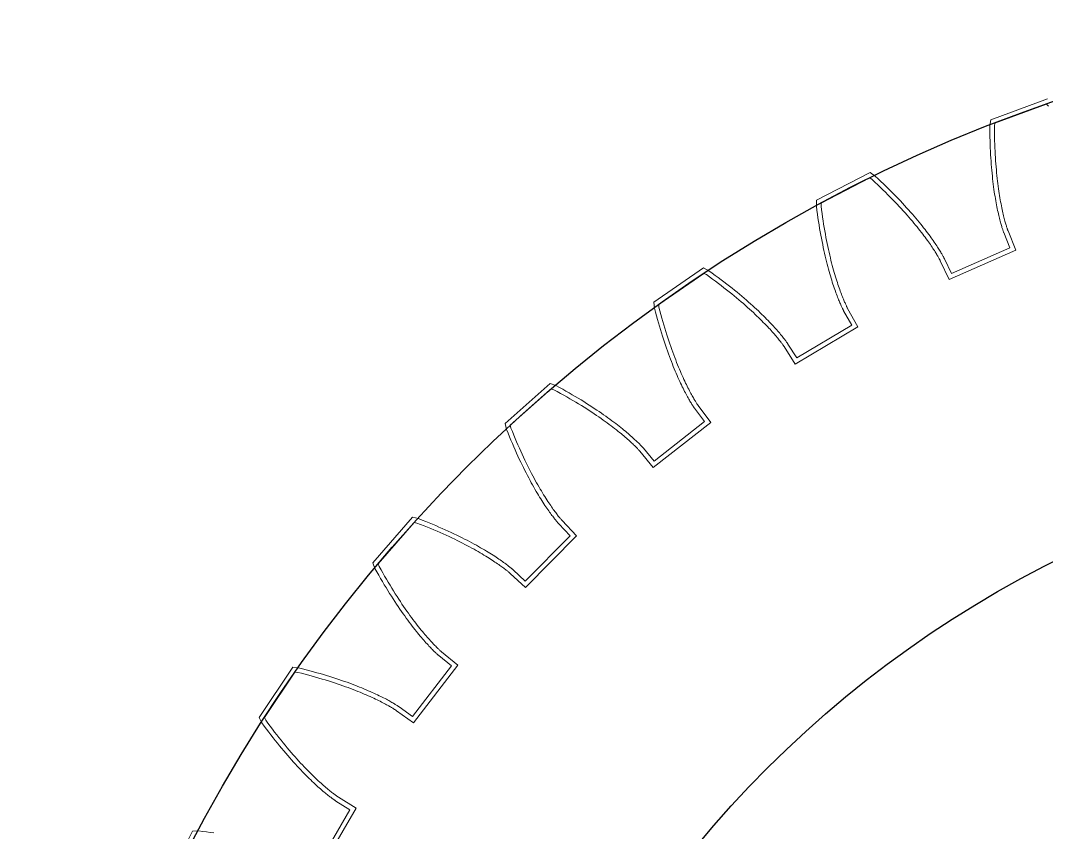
# Model space of a CAD drawing. Header units: inches. Extents: x -44 to 82, y -33 to 33.
# Drawn here: x -33.02 to -10.79, y 15.43 to 33.02 of the extents above; entities that cross this region are included whole.
import ezdxf

# ---------------------------------------------------------------- set-up
doc = ezdxf.new("R2010")
doc.units = ezdxf.units.IN
doc.header["$MEASUREMENT"] = 0
for name, color, linetype in [('gearMount', 6, 'Continuous'), ('gearsBot_kerf', 133, 'Continuous'), ('gearsTop', 5, 'Continuous'), ('gearsTop_kerf', 163, 'Continuous')]:
    doc.layers.add(name, color=color, linetype=linetype)

msp = doc.modelspace()

# ---------------------------------------------------------------- linework, layer by layer
at = {"layer": 'gearMount'}
msp.add_circle((0.001, -0.004), 33.02, dxfattribs=at)
at = {"layer": 'gearsBot_kerf', "lineweight": 18}
for points in [[(-10.767, 31.318), (-11.995, 30.868), (-12.014, 30.74), (-12.013, 30.65), (-12.012, 30.568), (-12.011, 30.488), (-12.009, 30.409), (-12.007, 30.332), (-12.004, 30.257), (-12, 30.183), (-11.996, 30.11), (-11.992, 30.039), (-11.988, 29.97), (-11.983, 29.902), (-11.977, 29.835), (-11.972, 29.771), (-11.966, 29.707), (-11.959, 29.645), (-11.953, 29.585), (-11.946, 29.526), (-11.939, 29.469), (-11.932, 29.414), (-11.924, 29.359), (-11.917, 29.307), (-11.909, 29.256), (-11.901, 29.206), (-11.893, 29.158), (-11.885, 29.112), (-11.877, 29.067), (-11.869, 29.024), (-11.861, 28.982), (-11.853, 28.941), (-11.844, 28.903), (-11.836, 28.865), (-11.828, 28.83), (-11.82, 28.795), (-11.813, 28.763), (-11.805, 28.731), (-11.797, 28.702), (-11.79, 28.673), (-11.783, 28.647), (-11.776, 28.621), (-11.769, 28.598), (-11.763, 28.575), (-11.757, 28.555), (-11.751, 28.535), (-11.745, 28.518), (-11.74, 28.501), (-11.735, 28.486), (-11.73, 28.473), (-11.726, 28.461), (-11.723, 28.45), (-11.719, 28.441), (-11.717, 28.434), (-11.714, 28.427), (-11.712, 28.422), (-11.577, 28.091), (-12.846, 27.533), (-12.999, 27.857), (-13.001, 27.862), (-13.004, 27.868), (-13.008, 27.875), (-13.013, 27.884), (-13.018, 27.894), (-13.024, 27.905), (-13.031, 27.917), (-13.038, 27.931), (-13.047, 27.946), (-13.056, 27.962), (-13.066, 27.98), (-13.077, 27.998), (-13.089, 28.018), (-13.102, 28.039), (-13.116, 28.061), (-13.131, 28.085), (-13.147, 28.109), (-13.164, 28.135), (-13.181, 28.162), (-13.2, 28.189), (-13.22, 28.218), (-13.241, 28.249), (-13.263, 28.28), (-13.286, 28.312), (-13.31, 28.345), (-13.336, 28.38), (-13.362, 28.415), (-13.39, 28.451), (-13.418, 28.489), (-13.448, 28.527), (-13.48, 28.566), (-13.512, 28.606), (-13.545, 28.648), (-13.58, 28.69), (-13.616, 28.733), (-13.654, 28.777), (-13.692, 28.821), (-13.732, 28.867), (-13.774, 28.913), (-13.816, 28.961), (-13.86, 29.009), (-13.905, 29.058), (-13.952, 29.107), (-14, 29.158), (-14.049, 29.209), (-14.1, 29.261), (-14.152, 29.313), (-14.206, 29.367), (-14.261, 29.421), (-14.318, 29.475), (-14.376, 29.53), (-14.435, 29.586), (-14.501, 29.647), (-14.608, 29.721), (-15.77, 29.121), (-15.772, 28.991), (-15.76, 28.902), (-15.749, 28.821), (-15.738, 28.742), (-15.726, 28.664), (-15.714, 28.588), (-15.702, 28.514), (-15.689, 28.441), (-15.676, 28.369), (-15.663, 28.299), (-15.65, 28.231), (-15.636, 28.164), (-15.623, 28.099), (-15.609, 28.035), (-15.595, 27.973), (-15.581, 27.913), (-15.567, 27.854), (-15.553, 27.796), (-15.539, 27.74), (-15.525, 27.686), (-15.51, 27.633), (-15.496, 27.582), (-15.482, 27.532), (-15.468, 27.484), (-15.454, 27.438), (-15.441, 27.393), (-15.427, 27.349), (-15.413, 27.307), (-15.4, 27.266), (-15.387, 27.228), (-15.374, 27.19), (-15.361, 27.154), (-15.349, 27.12), (-15.337, 27.087), (-15.325, 27.055), (-15.313, 27.025), (-15.302, 26.996), (-15.291, 26.969), (-15.281, 26.944), (-15.271, 26.92), (-15.261, 26.897), (-15.252, 26.876), (-15.243, 26.856), (-15.235, 26.837), (-15.227, 26.82), (-15.22, 26.805), (-15.213, 26.791), (-15.207, 26.778), (-15.201, 26.767), (-15.196, 26.757), (-15.192, 26.748), (-15.188, 26.741), (-15.185, 26.735), (-15.182, 26.73), (-15.007, 26.418), (-16.196, 25.706), (-16.388, 26.008), (-16.391, 26.013), (-16.395, 26.018), (-16.4, 26.025), (-16.405, 26.033), (-16.412, 26.042), (-16.419, 26.052), (-16.427, 26.064), (-16.437, 26.077), (-16.447, 26.09), (-16.458, 26.105), (-16.471, 26.121), (-16.484, 26.138), (-16.498, 26.156), (-16.514, 26.176), (-16.53, 26.196), (-16.548, 26.217), (-16.567, 26.24), (-16.587, 26.263), (-16.608, 26.287), (-16.63, 26.313), (-16.653, 26.339), (-16.678, 26.366), (-16.703, 26.394), (-16.73, 26.423), (-16.758, 26.453), (-16.788, 26.484), (-16.819, 26.516), (-16.85, 26.549), (-16.884, 26.582), (-16.918, 26.616), (-16.954, 26.651), (-16.991, 26.687), (-17.03, 26.724), (-17.069, 26.761), (-17.111, 26.799), (-17.153, 26.838), (-17.197, 26.878), (-17.242, 26.918), (-17.289, 26.959), (-17.337, 27.001), (-17.387, 27.043), (-17.438, 27.086), (-17.49, 27.129), (-17.544, 27.173), (-17.6, 27.218), (-17.657, 27.263), (-17.715, 27.308), (-17.775, 27.354), (-17.836, 27.401), (-17.899, 27.448), (-17.964, 27.496), (-18.03, 27.544), (-18.103, 27.596), (-18.218, 27.656), (-19.296, 26.915), (-19.282, 26.786), (-19.259, 26.699), (-19.238, 26.62), (-19.217, 26.543), (-19.195, 26.467), (-19.174, 26.393), (-19.152, 26.321), (-19.13, 26.25), (-19.109, 26.181), (-19.087, 26.113), (-19.065, 26.047), (-19.043, 25.982), (-19.022, 25.919), (-19, 25.858), (-18.978, 25.798), (-18.957, 25.74), (-18.936, 25.683), (-18.914, 25.628), (-18.893, 25.574), (-18.873, 25.522), (-18.852, 25.471), (-18.831, 25.422), (-18.811, 25.375), (-18.791, 25.329), (-18.772, 25.284), (-18.752, 25.241), (-18.733, 25.2), (-18.715, 25.16), (-18.696, 25.121), (-18.679, 25.084), (-18.661, 25.049), (-18.644, 25.014), (-18.627, 24.982), (-18.611, 24.951), (-18.595, 24.921), (-18.58, 24.892), (-18.566, 24.866), (-18.551, 24.84), (-18.538, 24.816), (-18.525, 24.793), (-18.512, 24.772), (-18.501, 24.752), (-18.489, 24.733), (-18.479, 24.716), (-18.469, 24.7), (-18.46, 24.686), (-18.451, 24.673), (-18.444, 24.661), (-18.437, 24.65), (-18.431, 24.641), (-18.425, 24.633), (-18.42, 24.626), (-18.417, 24.621), (-18.413, 24.616), (-18.2, 24.329), (-19.291, 23.473), (-19.519, 23.749), (-19.523, 23.753), (-19.527, 23.758), (-19.533, 23.764), (-19.539, 23.771), (-19.547, 23.78), (-19.555, 23.789), (-19.565, 23.799), (-19.576, 23.811), (-19.588, 23.823), (-19.601, 23.836), (-19.615, 23.851), (-19.63, 23.866), (-19.647, 23.882), (-19.665, 23.899), (-19.684, 23.917), (-19.704, 23.936), (-19.725, 23.956), (-19.748, 23.977), (-19.772, 23.998), (-19.797, 24.021), (-19.823, 24.044), (-19.851, 24.068), (-19.88, 24.093), (-19.911, 24.118), (-19.942, 24.144), (-19.975, 24.171), (-20.01, 24.199), (-20.045, 24.227), (-20.083, 24.256), (-20.121, 24.286), (-20.161, 24.316), (-20.202, 24.347), (-20.245, 24.379), (-20.289, 24.411), (-20.335, 24.443), (-20.382, 24.477), (-20.431, 24.51), (-20.481, 24.545), (-20.532, 24.579), (-20.585, 24.615), (-20.64, 24.65), (-20.696, 24.686), (-20.753, 24.723), (-20.812, 24.76), (-20.873, 24.797), (-20.935, 24.835), (-20.999, 24.873), (-21.064, 24.911), (-21.131, 24.949), (-21.199, 24.988), (-21.269, 25.027), (-21.34, 25.067), (-21.419, 25.109), (-21.541, 25.154), (-22.518, 24.284), (-22.487, 24.158), (-22.454, 24.074), (-22.423, 23.999), (-22.392, 23.925), (-22.361, 23.853), (-22.331, 23.782), (-22.3, 23.713), (-22.27, 23.645), (-22.24, 23.579), (-22.21, 23.515), (-22.18, 23.452), (-22.15, 23.39), (-22.121, 23.331), (-22.091, 23.272), (-22.063, 23.216), (-22.034, 23.161), (-22.006, 23.107), (-21.978, 23.055), (-21.95, 23.004), (-21.923, 22.955), (-21.896, 22.908), (-21.87, 22.861), (-21.844, 22.817), (-21.818, 22.774), (-21.793, 22.732), (-21.769, 22.692), (-21.745, 22.653), (-21.721, 22.616), (-21.698, 22.58), (-21.676, 22.545), (-21.654, 22.512), (-21.633, 22.48), (-21.612, 22.45), (-21.592, 22.421), (-21.573, 22.394), (-21.554, 22.367), (-21.536, 22.342), (-21.519, 22.319), (-21.502, 22.297), (-21.487, 22.276), (-21.472, 22.256), (-21.457, 22.238), (-21.444, 22.221), (-21.431, 22.205), (-21.42, 22.191), (-21.409, 22.177), (-21.399, 22.165), (-21.39, 22.154), (-21.381, 22.145), (-21.374, 22.136), (-21.368, 22.129), (-21.362, 22.123), (-21.358, 22.118), (-21.354, 22.114), (-21.106, 21.856), (-22.081, 20.87), (-22.342, 21.115), (-22.346, 21.119), (-22.351, 21.123), (-22.358, 21.129), (-22.365, 21.135), (-22.373, 21.142), (-22.383, 21.15), (-22.394, 21.159), (-22.406, 21.169), (-22.42, 21.18), (-22.434, 21.192), (-22.45, 21.204), (-22.467, 21.217), (-22.486, 21.231), (-22.505, 21.246), (-22.527, 21.262), (-22.549, 21.278), (-22.573, 21.295), (-22.598, 21.313), (-22.624, 21.331), (-22.652, 21.35), (-22.681, 21.37), (-22.712, 21.39), (-22.743, 21.411), (-22.777, 21.432), (-22.812, 21.454), (-22.848, 21.477), (-22.885, 21.5), (-22.924, 21.524), (-22.965, 21.548), (-23.007, 21.572), (-23.05, 21.597), (-23.095, 21.623), (-23.141, 21.649), (-23.189, 21.675), (-23.239, 21.702), (-23.29, 21.729), (-23.342, 21.756), (-23.396, 21.784), (-23.451, 21.812), (-23.508, 21.84), (-23.567, 21.869), (-23.627, 21.898), (-23.689, 21.927), (-23.752, 21.956), (-23.817, 21.985), (-23.883, 22.015), (-23.951, 22.044), (-24.02, 22.074), (-24.091, 22.104), (-24.164, 22.134), (-24.238, 22.164), (-24.314, 22.194), (-24.398, 22.227), (-24.524, 22.256), (-25.384, 21.27), (-25.338, 21.149), (-25.294, 21.07), (-25.254, 20.999), (-25.215, 20.93), (-25.175, 20.862), (-25.136, 20.795), (-25.097, 20.731), (-25.058, 20.667), (-25.02, 20.606), (-24.982, 20.545), (-24.945, 20.487), (-24.907, 20.43), (-24.871, 20.374), (-24.835, 20.32), (-24.799, 20.267), (-24.763, 20.216), (-24.729, 20.166), (-24.694, 20.118), (-24.661, 20.072), (-24.628, 20.026), (-24.595, 19.982), (-24.563, 19.94), (-24.532, 19.899), (-24.501, 19.859), (-24.471, 19.821), (-24.441, 19.784), (-24.413, 19.749), (-24.385, 19.715), (-24.357, 19.682), (-24.331, 19.651), (-24.305, 19.62), (-24.28, 19.592), (-24.256, 19.564), (-24.232, 19.538), (-24.21, 19.513), (-24.188, 19.489), (-24.167, 19.467), (-24.147, 19.446), (-24.128, 19.426), (-24.11, 19.407), (-24.092, 19.39), (-24.076, 19.373), (-24.06, 19.358), (-24.046, 19.344), (-24.032, 19.331), (-24.02, 19.319), (-24.008, 19.308), (-23.998, 19.299), (-23.989, 19.29), (-23.98, 19.283), (-23.973, 19.276), (-23.967, 19.271), (-23.962, 19.267), (-23.957, 19.263), (-23.679, 19.038), (-24.523, 17.938), (-24.813, 18.148), (-24.818, 18.151), (-24.823, 18.155), (-24.83, 18.16), (-24.838, 18.165), (-24.847, 18.171), (-24.858, 18.178), (-24.87, 18.186), (-24.883, 18.194), (-24.898, 18.203), (-24.914, 18.213), (-24.931, 18.223), (-24.95, 18.234), (-24.97, 18.246), (-24.991, 18.258), (-25.014, 18.27), (-25.038, 18.284), (-25.064, 18.298), (-25.091, 18.312), (-25.12, 18.327), (-25.15, 18.342), (-25.181, 18.358), (-25.214, 18.375), (-25.248, 18.391), (-25.284, 18.408), (-25.321, 18.426), (-25.36, 18.444), (-25.4, 18.462), (-25.442, 18.481), (-25.485, 18.499), (-25.53, 18.519), (-25.576, 18.538), (-25.624, 18.558), (-25.673, 18.578), (-25.724, 18.598), (-25.776, 18.618), (-25.83, 18.638), (-25.885, 18.659), (-25.942, 18.68), (-26.001, 18.701), (-26.061, 18.722), (-26.122, 18.743), (-26.186, 18.764), (-26.25, 18.785), (-26.317, 18.806), (-26.385, 18.827), (-26.454, 18.848), (-26.525, 18.869), (-26.598, 18.889), (-26.672, 18.91), (-26.748, 18.931), (-26.826, 18.951), (-26.905, 18.972), (-26.992, 18.993), (-27.121, 19.006), (-27.85, 17.921), (-27.789, 17.806), (-27.736, 17.734), (-27.688, 17.668), (-27.639, 17.604), (-27.592, 17.542), (-27.544, 17.481), (-27.498, 17.421), (-27.451, 17.364), (-27.406, 17.307), (-27.361, 17.252), (-27.316, 17.199), (-27.272, 17.147), (-27.229, 17.096), (-27.186, 17.047), (-27.144, 16.999), (-27.102, 16.953), (-27.062, 16.908), (-27.022, 16.864), (-26.982, 16.822), (-26.944, 16.782), (-26.906, 16.742), (-26.869, 16.704), (-26.833, 16.667), (-26.797, 16.632), (-26.763, 16.598), (-26.729, 16.565), (-26.696, 16.533), (-26.664, 16.503), (-26.633, 16.474), (-26.602, 16.446), (-26.573, 16.419), (-26.544, 16.394), (-26.517, 16.37), (-26.49, 16.347), (-26.465, 16.325), (-26.44, 16.304), (-26.417, 16.284), (-26.394, 16.266), (-26.373, 16.248), (-26.352, 16.232), (-26.333, 16.217), (-26.315, 16.203), (-26.297, 16.19), (-26.281, 16.177), (-26.266, 16.166), (-26.252, 16.156), (-26.24, 16.147), (-26.228, 16.139), (-26.218, 16.131), (-26.208, 16.125), (-26.2, 16.12), (-26.194, 16.115), (-26.188, 16.111), (-26.183, 16.108), (-25.879, 15.92), (-26.579, 14.723)], [(-28.832, 15.418), (-28.91, 15.429), (-28.99, 15.44), (-29.071, 15.45), (-29.16, 15.46), (-29.29, 15.457), (-29.877, 14.289)]]:
    msp.add_lwpolyline(points, dxfattribs=at)
at = {"layer": 'gearsTop', "lineweight": 18}
msp.add_lwpolyline([(-10.742, 31.161), (-10.789, 31.203), (-11.905, 30.795), (-11.913, 30.733), (-11.913, 30.65), (-11.912, 30.569), (-11.911, 30.49), (-11.909, 30.412), (-11.907, 30.336), (-11.904, 30.261), (-11.9, 30.188), (-11.897, 30.116), (-11.892, 30.046), (-11.888, 29.977), (-11.883, 29.91), (-11.878, 29.844), (-11.872, 29.78), (-11.866, 29.717), (-11.86, 29.656), (-11.853, 29.596), (-11.847, 29.538), (-11.84, 29.482), (-11.833, 29.427), (-11.825, 29.373), (-11.818, 29.322), (-11.81, 29.271), (-11.802, 29.222), (-11.795, 29.175), (-11.787, 29.129), (-11.779, 29.085), (-11.771, 29.042), (-11.763, 29.001), (-11.755, 28.962), (-11.747, 28.923), (-11.739, 28.887), (-11.731, 28.852), (-11.723, 28.818), (-11.715, 28.786), (-11.708, 28.755), (-11.701, 28.726), (-11.693, 28.699), (-11.686, 28.673), (-11.68, 28.648), (-11.673, 28.625), (-11.667, 28.604), (-11.661, 28.584), (-11.655, 28.565), (-11.65, 28.548), (-11.645, 28.532), (-11.64, 28.518), (-11.636, 28.505), (-11.632, 28.494), (-11.628, 28.484), (-11.625, 28.475), (-11.623, 28.468), (-11.621, 28.463), (-11.619, 28.459), (-11.448, 28.038), (-12.895, 27.403), (-13.089, 27.813), (-13.091, 27.817), (-13.093, 27.823), (-13.097, 27.829), (-13.101, 27.837), (-13.106, 27.847), (-13.112, 27.857), (-13.118, 27.869), (-13.125, 27.882), (-13.134, 27.896), (-13.143, 27.912), (-13.152, 27.929), (-13.163, 27.947), (-13.175, 27.966), (-13.187, 27.986), (-13.201, 28.008), (-13.215, 28.031), (-13.231, 28.055), (-13.247, 28.08), (-13.265, 28.106), (-13.283, 28.133), (-13.302, 28.162), (-13.323, 28.191), (-13.345, 28.222), (-13.367, 28.253), (-13.391, 28.286), (-13.416, 28.32), (-13.442, 28.355), (-13.469, 28.391), (-13.497, 28.427), (-13.527, 28.465), (-13.558, 28.504), (-13.59, 28.544), (-13.623, 28.584), (-13.657, 28.626), (-13.693, 28.668), (-13.73, 28.712), (-13.768, 28.756), (-13.807, 28.801), (-13.848, 28.847), (-13.89, 28.894), (-13.934, 28.941), (-13.978, 28.99), (-14.025, 29.039), (-14.072, 29.089), (-14.121, 29.139), (-14.171, 29.191), (-14.223, 29.243), (-14.276, 29.295), (-14.331, 29.349), (-14.387, 29.403), (-14.444, 29.458), (-14.503, 29.513), (-14.564, 29.569), (-14.615, 29.605), (-15.671, 29.06), (-15.672, 28.997), (-15.661, 28.915), (-15.65, 28.835), (-15.639, 28.757), (-15.627, 28.68), (-15.615, 28.604), (-15.603, 28.53), (-15.591, 28.458), (-15.578, 28.387), (-15.565, 28.318), (-15.552, 28.25), (-15.538, 28.184), (-15.525, 28.12), (-15.511, 28.057), (-15.497, 27.995), (-15.484, 27.936), (-15.47, 27.877), (-15.456, 27.82), (-15.442, 27.765), (-15.428, 27.712), (-15.414, 27.66), (-15.4, 27.609), (-15.386, 27.56), (-15.372, 27.513), (-15.359, 27.467), (-15.345, 27.422), (-15.332, 27.379), (-15.318, 27.338), (-15.305, 27.298), (-15.292, 27.26), (-15.28, 27.223), (-15.267, 27.188), (-15.255, 27.154), (-15.243, 27.121), (-15.231, 27.091), (-15.22, 27.061), (-15.209, 27.033), (-15.199, 27.007), (-15.188, 26.982), (-15.179, 26.958), (-15.169, 26.936), (-15.16, 26.916), (-15.152, 26.897), (-15.144, 26.879), (-15.136, 26.862), (-15.129, 26.847), (-15.123, 26.834), (-15.117, 26.822), (-15.112, 26.811), (-15.107, 26.802), (-15.103, 26.794), (-15.1, 26.787), (-15.097, 26.782), (-15.095, 26.778), (-14.872, 26.382), (-16.229, 25.57), (-16.472, 25.953), (-16.474, 25.957), (-16.478, 25.962), (-16.482, 25.968), (-16.487, 25.976), (-16.493, 25.984), (-16.5, 25.994), (-16.508, 26.005), (-16.517, 26.017), (-16.527, 26.03), (-16.538, 26.044), (-16.55, 26.06), (-16.562, 26.076), (-16.576, 26.094), (-16.591, 26.113), (-16.608, 26.132), (-16.625, 26.153), (-16.643, 26.175), (-16.662, 26.198), (-16.683, 26.222), (-16.705, 26.246), (-16.728, 26.272), (-16.752, 26.299), (-16.777, 26.327), (-16.803, 26.355), (-16.831, 26.385), (-16.86, 26.415), (-16.89, 26.446), (-16.922, 26.478), (-16.954, 26.511), (-16.988, 26.545), (-17.024, 26.58), (-17.06, 26.615), (-17.098, 26.651), (-17.138, 26.688), (-17.178, 26.726), (-17.22, 26.764), (-17.264, 26.803), (-17.309, 26.843), (-17.355, 26.884), (-17.402, 26.925), (-17.452, 26.966), (-17.502, 27.009), (-17.554, 27.052), (-17.607, 27.095), (-17.662, 27.139), (-17.719, 27.184), (-17.776, 27.229), (-17.836, 27.275), (-17.897, 27.321), (-17.959, 27.368), (-18.023, 27.415), (-18.088, 27.463), (-18.155, 27.511), (-18.211, 27.539), (-19.19, 26.866), (-19.183, 26.804), (-19.162, 26.724), (-19.141, 26.646), (-19.12, 26.57), (-19.099, 26.495), (-19.078, 26.421), (-19.056, 26.35), (-19.035, 26.279), (-19.013, 26.211), (-18.992, 26.144), (-18.97, 26.078), (-18.949, 26.014), (-18.927, 25.952), (-18.906, 25.891), (-18.884, 25.832), (-18.863, 25.774), (-18.842, 25.718), (-18.821, 25.664), (-18.8, 25.611), (-18.78, 25.559), (-18.759, 25.509), (-18.739, 25.461), (-18.719, 25.414), (-18.7, 25.369), (-18.68, 25.325), (-18.661, 25.283), (-18.643, 25.242), (-18.624, 25.202), (-18.606, 25.164), (-18.589, 25.128), (-18.571, 25.093), (-18.555, 25.06), (-18.538, 25.028), (-18.522, 24.997), (-18.507, 24.968), (-18.492, 24.94), (-18.478, 24.914), (-18.464, 24.889), (-18.451, 24.865), (-18.438, 24.843), (-18.426, 24.823), (-18.415, 24.803), (-18.404, 24.785), (-18.394, 24.769), (-18.384, 24.753), (-18.376, 24.739), (-18.367, 24.727), (-18.36, 24.715), (-18.353, 24.705), (-18.348, 24.697), (-18.343, 24.689), (-18.338, 24.683), (-18.335, 24.678), (-18.332, 24.675), (-18.062, 24.31), (-19.306, 23.334), (-19.595, 23.684), (-19.598, 23.688), (-19.602, 23.692), (-19.607, 23.698), (-19.613, 23.704), (-19.62, 23.712), (-19.628, 23.721), (-19.638, 23.731), (-19.648, 23.742), (-19.659, 23.753), (-19.672, 23.766), (-19.686, 23.78), (-19.701, 23.795), (-19.717, 23.811), (-19.734, 23.827), (-19.752, 23.845), (-19.772, 23.863), (-19.793, 23.883), (-19.815, 23.903), (-19.838, 23.924), (-19.863, 23.946), (-19.889, 23.968), (-19.916, 23.992), (-19.945, 24.016), (-19.975, 24.041), (-20.006, 24.067), (-20.038, 24.093), (-20.072, 24.121), (-20.107, 24.149), (-20.144, 24.177), (-20.182, 24.206), (-20.221, 24.236), (-20.262, 24.267), (-20.304, 24.298), (-20.348, 24.33), (-20.393, 24.362), (-20.439, 24.395), (-20.487, 24.428), (-20.537, 24.462), (-20.588, 24.496), (-20.64, 24.531), (-20.694, 24.566), (-20.75, 24.602), (-20.806, 24.638), (-20.865, 24.675), (-20.925, 24.712), (-20.986, 24.749), (-21.049, 24.786), (-21.114, 24.824), (-21.18, 24.863), (-21.248, 24.901), (-21.317, 24.94), (-21.388, 24.979), (-21.461, 25.018), (-21.519, 25.039), (-22.406, 24.249), (-22.392, 24.188), (-22.361, 24.112), (-22.33, 24.037), (-22.3, 23.964), (-22.269, 23.892), (-22.239, 23.822), (-22.209, 23.753), (-22.179, 23.686), (-22.149, 23.621), (-22.119, 23.557), (-22.09, 23.495), (-22.06, 23.434), (-22.031, 23.375), (-22.002, 23.317), (-21.974, 23.261), (-21.945, 23.207), (-21.917, 23.154), (-21.89, 23.102), (-21.863, 23.052), (-21.836, 23.004), (-21.809, 22.957), (-21.783, 22.911), (-21.757, 22.867), (-21.732, 22.825), (-21.708, 22.784), (-21.683, 22.744), (-21.66, 22.706), (-21.637, 22.669), (-21.614, 22.634), (-21.592, 22.6), (-21.57, 22.567), (-21.55, 22.536), (-21.529, 22.507), (-21.51, 22.478), (-21.491, 22.451), (-21.473, 22.426), (-21.455, 22.401), (-21.438, 22.378), (-21.422, 22.357), (-21.407, 22.336), (-21.392, 22.317), (-21.379, 22.3), (-21.366, 22.283), (-21.354, 22.268), (-21.342, 22.254), (-21.332, 22.241), (-21.322, 22.23), (-21.313, 22.219), (-21.306, 22.21), (-21.299, 22.202), (-21.293, 22.196), (-21.288, 22.19), (-21.284, 22.186), (-21.281, 22.182), (-20.967, 21.855), (-22.079, 20.731), (-22.41, 21.041), (-22.413, 21.044), (-22.417, 21.048), (-22.423, 21.053), (-22.43, 21.059), (-22.438, 21.066), (-22.447, 21.074), (-22.457, 21.082), (-22.469, 21.092), (-22.482, 21.102), (-22.496, 21.113), (-22.511, 21.125), (-22.528, 21.138), (-22.546, 21.151), (-22.565, 21.166), (-22.586, 21.181), (-22.607, 21.197), (-22.631, 21.213), (-22.655, 21.231), (-22.681, 21.249), (-22.708, 21.267), (-22.737, 21.286), (-22.767, 21.306), (-22.798, 21.327), (-22.831, 21.348), (-22.865, 21.37), (-22.9, 21.392), (-22.937, 21.415), (-22.976, 21.438), (-23.016, 21.462), (-23.057, 21.486), (-23.1, 21.511), (-23.144, 21.536), (-23.19, 21.561), (-23.237, 21.587), (-23.286, 21.614), (-23.336, 21.64), (-23.388, 21.668), (-23.441, 21.695), (-23.496, 21.723), (-23.553, 21.751), (-23.61, 21.779), (-23.67, 21.807), (-23.731, 21.836), (-23.793, 21.865), (-23.858, 21.894), (-23.923, 21.923), (-23.99, 21.953), (-24.059, 21.982), (-24.13, 22.012), (-24.202, 22.041), (-24.275, 22.071), (-24.351, 22.101), (-24.427, 22.131), (-24.488, 22.145), (-25.269, 21.25), (-25.247, 21.191), (-25.207, 21.119), (-25.167, 21.049), (-25.128, 20.98), (-25.089, 20.912), (-25.05, 20.847), (-25.011, 20.782), (-24.973, 20.72), (-24.935, 20.659), (-24.898, 20.599), (-24.86, 20.541), (-24.824, 20.484), (-24.787, 20.429), (-24.752, 20.376), (-24.716, 20.324), (-24.681, 20.273), (-24.647, 20.224), (-24.613, 20.177), (-24.58, 20.13), (-24.547, 20.086), (-24.515, 20.042), (-24.483, 20), (-24.452, 19.96), (-24.422, 19.921), (-24.392, 19.883), (-24.363, 19.847), (-24.335, 19.812), (-24.308, 19.779), (-24.281, 19.746), (-24.255, 19.715), (-24.229, 19.686), (-24.205, 19.658), (-24.181, 19.631), (-24.158, 19.605), (-24.136, 19.58), (-24.115, 19.557), (-24.094, 19.535), (-24.075, 19.515), (-24.056, 19.495), (-24.038, 19.477), (-24.021, 19.46), (-24.005, 19.444), (-23.99, 19.429), (-23.976, 19.416), (-23.963, 19.403), (-23.952, 19.392), (-23.941, 19.382), (-23.931, 19.373), (-23.922, 19.365), (-23.914, 19.358), (-23.907, 19.352), (-23.902, 19.347), (-23.897, 19.343), (-23.894, 19.34), (-23.541, 19.054), (-24.503, 17.8), (-24.871, 18.066), (-24.874, 18.069), (-24.879, 18.072), (-24.885, 18.077), (-24.893, 18.082), (-24.902, 18.087), (-24.912, 18.094), (-24.923, 18.101), (-24.936, 18.109), (-24.95, 18.118), (-24.965, 18.127), (-24.982, 18.137), (-25, 18.148), (-25.02, 18.159), (-25.04, 18.171), (-25.063, 18.183), (-25.086, 18.196), (-25.111, 18.21), (-25.138, 18.224), (-25.166, 18.238), (-25.195, 18.253), (-25.226, 18.269), (-25.258, 18.285), (-25.292, 18.301), (-25.327, 18.318), (-25.363, 18.335), (-25.401, 18.353), (-25.441, 18.371), (-25.482, 18.389), (-25.525, 18.408), (-25.569, 18.427), (-25.614, 18.446), (-25.661, 18.465), (-25.71, 18.485), (-25.76, 18.505), (-25.812, 18.525), (-25.865, 18.545), (-25.92, 18.565), (-25.976, 18.586), (-26.034, 18.606), (-26.093, 18.627), (-26.154, 18.648), (-26.217, 18.669), (-26.281, 18.689), (-26.347, 18.71), (-26.414, 18.731), (-26.483, 18.752), (-26.553, 18.773), (-26.625, 18.793), (-26.699, 18.814), (-26.774, 18.834), (-26.851, 18.854), (-26.929, 18.875), (-27.009, 18.895), (-27.071, 18.901), (-27.734, 17.915), (-27.704, 17.859), (-27.656, 17.793), (-27.608, 17.728), (-27.56, 17.665), (-27.512, 17.603), (-27.466, 17.542), (-27.419, 17.484), (-27.373, 17.426), (-27.328, 17.37), (-27.283, 17.316), (-27.239, 17.263), (-27.196, 17.211), (-27.153, 17.161), (-27.111, 17.113), (-27.069, 17.066), (-27.028, 17.02), (-26.988, 16.975), (-26.948, 16.932), (-26.909, 16.891), (-26.871, 16.851), (-26.834, 16.812), (-26.797, 16.774), (-26.762, 16.738), (-26.727, 16.703), (-26.693, 16.669), (-26.659, 16.637), (-26.627, 16.606), (-26.595, 16.576), (-26.565, 16.547), (-26.535, 16.52), (-26.506, 16.494), (-26.478, 16.469), (-26.451, 16.445), (-26.425, 16.422), (-26.4, 16.401), (-26.376, 16.381), (-26.353, 16.361), (-26.331, 16.343), (-26.31, 16.326), (-26.29, 16.311), (-26.271, 16.296), (-26.254, 16.282), (-26.237, 16.269), (-26.221, 16.257), (-26.207, 16.247), (-26.194, 16.237), (-26.181, 16.228), (-26.17, 16.22), (-26.161, 16.214), (-26.152, 16.208), (-26.145, 16.203), (-26.138, 16.198), (-26.133, 16.195), (-26.13, 16.193), (-25.744, 15.953), (-26.542, 14.588)], dxfattribs=at)
at = {"layer": 'gearsTop'}
msp.add_circle((0, 0), 23.8, dxfattribs=at)
at = {"layer": 'gearsTop_kerf', "lineweight": 18}
for points in [[(-10.767, 31.318), (-11.995, 30.868), (-12.014, 30.74), (-12.013, 30.65), (-12.012, 30.568), (-12.011, 30.488), (-12.009, 30.409), (-12.007, 30.332), (-12.004, 30.257), (-12, 30.183), (-11.996, 30.11), (-11.992, 30.039), (-11.988, 29.97), (-11.983, 29.902), (-11.977, 29.835), (-11.972, 29.771), (-11.966, 29.707), (-11.959, 29.645), (-11.953, 29.585), (-11.946, 29.526), (-11.939, 29.469), (-11.932, 29.414), (-11.924, 29.359), (-11.917, 29.307), (-11.909, 29.256), (-11.901, 29.206), (-11.893, 29.158), (-11.885, 29.112), (-11.877, 29.067), (-11.869, 29.024), (-11.861, 28.982), (-11.853, 28.941), (-11.844, 28.903), (-11.836, 28.865), (-11.828, 28.83), (-11.82, 28.795), (-11.813, 28.763), (-11.805, 28.731), (-11.797, 28.702), (-11.79, 28.673), (-11.783, 28.647), (-11.776, 28.621), (-11.769, 28.598), (-11.763, 28.575), (-11.757, 28.555), (-11.751, 28.535), (-11.745, 28.518), (-11.74, 28.501), (-11.735, 28.486), (-11.73, 28.473), (-11.726, 28.461), (-11.723, 28.45), (-11.719, 28.441), (-11.717, 28.434), (-11.714, 28.427), (-11.712, 28.422), (-11.577, 28.091), (-12.846, 27.533), (-12.999, 27.857), (-13.001, 27.862), (-13.004, 27.868), (-13.008, 27.875), (-13.013, 27.884), (-13.018, 27.894), (-13.024, 27.905), (-13.031, 27.917), (-13.038, 27.931), (-13.047, 27.946), (-13.056, 27.962), (-13.066, 27.98), (-13.077, 27.998), (-13.089, 28.018), (-13.102, 28.039), (-13.116, 28.061), (-13.131, 28.085), (-13.147, 28.109), (-13.164, 28.135), (-13.181, 28.162), (-13.2, 28.189), (-13.22, 28.218), (-13.241, 28.249), (-13.263, 28.28), (-13.286, 28.312), (-13.31, 28.345), (-13.336, 28.38), (-13.362, 28.415), (-13.39, 28.451), (-13.418, 28.489), (-13.448, 28.527), (-13.48, 28.566), (-13.512, 28.606), (-13.545, 28.648), (-13.58, 28.69), (-13.616, 28.733), (-13.654, 28.777), (-13.692, 28.821), (-13.732, 28.867), (-13.774, 28.913), (-13.816, 28.961), (-13.86, 29.009), (-13.905, 29.058), (-13.952, 29.107), (-14, 29.158), (-14.049, 29.209), (-14.1, 29.261), (-14.152, 29.313), (-14.206, 29.367), (-14.261, 29.421), (-14.318, 29.475), (-14.376, 29.53), (-14.435, 29.586), (-14.501, 29.647), (-14.608, 29.721), (-15.77, 29.121), (-15.772, 28.991), (-15.76, 28.902), (-15.749, 28.821), (-15.738, 28.742), (-15.726, 28.664), (-15.714, 28.588), (-15.702, 28.514), (-15.689, 28.441), (-15.676, 28.369), (-15.663, 28.299), (-15.65, 28.231), (-15.636, 28.164), (-15.623, 28.099), (-15.609, 28.035), (-15.595, 27.973), (-15.581, 27.913), (-15.567, 27.854), (-15.553, 27.796), (-15.539, 27.74), (-15.525, 27.686), (-15.51, 27.633), (-15.496, 27.582), (-15.482, 27.532), (-15.468, 27.484), (-15.454, 27.438), (-15.441, 27.393), (-15.427, 27.349), (-15.413, 27.307), (-15.4, 27.266), (-15.387, 27.228), (-15.374, 27.19), (-15.361, 27.154), (-15.349, 27.12), (-15.337, 27.087), (-15.325, 27.055), (-15.313, 27.025), (-15.302, 26.996), (-15.291, 26.969), (-15.281, 26.944), (-15.271, 26.92), (-15.261, 26.897), (-15.252, 26.876), (-15.243, 26.856), (-15.235, 26.837), (-15.227, 26.82), (-15.22, 26.805), (-15.213, 26.791), (-15.207, 26.778), (-15.201, 26.767), (-15.196, 26.757), (-15.192, 26.748), (-15.188, 26.741), (-15.185, 26.735), (-15.182, 26.73), (-15.007, 26.418), (-16.196, 25.706), (-16.388, 26.008), (-16.391, 26.013), (-16.395, 26.018), (-16.4, 26.025), (-16.405, 26.033), (-16.412, 26.042), (-16.419, 26.052), (-16.427, 26.064), (-16.437, 26.077), (-16.447, 26.09), (-16.458, 26.105), (-16.471, 26.121), (-16.484, 26.138), (-16.498, 26.156), (-16.514, 26.176), (-16.53, 26.196), (-16.548, 26.217), (-16.567, 26.24), (-16.587, 26.263), (-16.608, 26.287), (-16.63, 26.313), (-16.653, 26.339), (-16.678, 26.366), (-16.703, 26.394), (-16.73, 26.423), (-16.758, 26.453), (-16.788, 26.484), (-16.819, 26.516), (-16.85, 26.549), (-16.884, 26.582), (-16.918, 26.616), (-16.954, 26.651), (-16.991, 26.687), (-17.03, 26.724), (-17.069, 26.761), (-17.111, 26.799), (-17.153, 26.838), (-17.197, 26.878), (-17.242, 26.918), (-17.289, 26.959), (-17.337, 27.001), (-17.387, 27.043), (-17.438, 27.086), (-17.49, 27.129), (-17.544, 27.173), (-17.6, 27.218), (-17.657, 27.263), (-17.715, 27.308), (-17.775, 27.354), (-17.836, 27.401), (-17.899, 27.448), (-17.964, 27.496), (-18.03, 27.544), (-18.103, 27.596), (-18.218, 27.656), (-19.296, 26.915), (-19.282, 26.786), (-19.259, 26.699), (-19.238, 26.62), (-19.217, 26.543), (-19.195, 26.467), (-19.174, 26.393), (-19.152, 26.321), (-19.13, 26.25), (-19.109, 26.181), (-19.087, 26.113), (-19.065, 26.047), (-19.043, 25.982), (-19.022, 25.919), (-19, 25.858), (-18.978, 25.798), (-18.957, 25.74), (-18.936, 25.683), (-18.914, 25.628), (-18.893, 25.574), (-18.873, 25.522), (-18.852, 25.471), (-18.831, 25.422), (-18.811, 25.375), (-18.791, 25.329), (-18.772, 25.284), (-18.752, 25.241), (-18.733, 25.2), (-18.715, 25.16), (-18.696, 25.121), (-18.679, 25.084), (-18.661, 25.049), (-18.644, 25.014), (-18.627, 24.982), (-18.611, 24.951), (-18.595, 24.921), (-18.58, 24.892), (-18.566, 24.866), (-18.551, 24.84), (-18.538, 24.816), (-18.525, 24.793), (-18.512, 24.772), (-18.501, 24.752), (-18.489, 24.733), (-18.479, 24.716), (-18.469, 24.7), (-18.46, 24.686), (-18.451, 24.673), (-18.444, 24.661), (-18.437, 24.65), (-18.431, 24.641), (-18.425, 24.633), (-18.42, 24.626), (-18.417, 24.621), (-18.413, 24.616), (-18.2, 24.329), (-19.291, 23.473), (-19.519, 23.749), (-19.523, 23.753), (-19.527, 23.758), (-19.533, 23.764), (-19.539, 23.771), (-19.547, 23.78), (-19.555, 23.789), (-19.565, 23.799), (-19.576, 23.811), (-19.588, 23.823), (-19.601, 23.836), (-19.615, 23.851), (-19.63, 23.866), (-19.647, 23.882), (-19.665, 23.899), (-19.684, 23.917), (-19.704, 23.936), (-19.725, 23.956), (-19.748, 23.977), (-19.772, 23.998), (-19.797, 24.021), (-19.823, 24.044), (-19.851, 24.068), (-19.88, 24.093), (-19.911, 24.118), (-19.942, 24.144), (-19.975, 24.171), (-20.01, 24.199), (-20.045, 24.227), (-20.083, 24.256), (-20.121, 24.286), (-20.161, 24.316), (-20.202, 24.347), (-20.245, 24.379), (-20.289, 24.411), (-20.335, 24.443), (-20.382, 24.477), (-20.431, 24.51), (-20.481, 24.545), (-20.532, 24.579), (-20.585, 24.615), (-20.64, 24.65), (-20.696, 24.686), (-20.753, 24.723), (-20.812, 24.76), (-20.873, 24.797), (-20.935, 24.835), (-20.999, 24.873), (-21.064, 24.911), (-21.131, 24.949), (-21.199, 24.988), (-21.269, 25.027), (-21.34, 25.067), (-21.419, 25.109), (-21.541, 25.154), (-22.518, 24.284), (-22.487, 24.158), (-22.454, 24.074), (-22.423, 23.999), (-22.392, 23.925), (-22.361, 23.853), (-22.331, 23.782), (-22.3, 23.713), (-22.27, 23.645), (-22.24, 23.579), (-22.21, 23.515), (-22.18, 23.452), (-22.15, 23.39), (-22.121, 23.331), (-22.091, 23.272), (-22.063, 23.216), (-22.034, 23.161), (-22.006, 23.107), (-21.978, 23.055), (-21.95, 23.004), (-21.923, 22.955), (-21.896, 22.908), (-21.87, 22.861), (-21.844, 22.817), (-21.818, 22.774), (-21.793, 22.732), (-21.769, 22.692), (-21.745, 22.653), (-21.721, 22.616), (-21.698, 22.58), (-21.676, 22.545), (-21.654, 22.512), (-21.633, 22.48), (-21.612, 22.45), (-21.592, 22.421), (-21.573, 22.394), (-21.554, 22.367), (-21.536, 22.342), (-21.519, 22.319), (-21.502, 22.297), (-21.487, 22.276), (-21.472, 22.256), (-21.457, 22.238), (-21.444, 22.221), (-21.431, 22.205), (-21.42, 22.191), (-21.409, 22.177), (-21.399, 22.165), (-21.39, 22.154), (-21.381, 22.145), (-21.374, 22.136), (-21.368, 22.129), (-21.362, 22.123), (-21.358, 22.118), (-21.354, 22.114), (-21.106, 21.856), (-22.081, 20.87), (-22.342, 21.115), (-22.346, 21.119), (-22.351, 21.123), (-22.358, 21.129), (-22.365, 21.135), (-22.373, 21.142), (-22.383, 21.15), (-22.394, 21.159), (-22.406, 21.169), (-22.42, 21.18), (-22.434, 21.192), (-22.45, 21.204), (-22.467, 21.217), (-22.486, 21.231), (-22.505, 21.246), (-22.527, 21.262), (-22.549, 21.278), (-22.573, 21.295), (-22.598, 21.313), (-22.624, 21.331), (-22.652, 21.35), (-22.681, 21.37), (-22.712, 21.39), (-22.743, 21.411), (-22.777, 21.432), (-22.812, 21.454), (-22.848, 21.477), (-22.885, 21.5), (-22.924, 21.524), (-22.965, 21.548), (-23.007, 21.572), (-23.05, 21.597), (-23.095, 21.623), (-23.141, 21.649), (-23.189, 21.675), (-23.239, 21.702), (-23.29, 21.729), (-23.342, 21.756), (-23.396, 21.784), (-23.451, 21.812), (-23.508, 21.84), (-23.567, 21.869), (-23.627, 21.898), (-23.689, 21.927), (-23.752, 21.956), (-23.817, 21.985), (-23.883, 22.015), (-23.951, 22.044), (-24.02, 22.074), (-24.091, 22.104), (-24.164, 22.134), (-24.238, 22.164), (-24.314, 22.194), (-24.398, 22.227), (-24.524, 22.256), (-25.384, 21.27), (-25.338, 21.149), (-25.294, 21.07), (-25.254, 20.999), (-25.215, 20.93), (-25.175, 20.862), (-25.136, 20.795), (-25.097, 20.731), (-25.058, 20.667), (-25.02, 20.606), (-24.982, 20.545), (-24.945, 20.487), (-24.907, 20.43), (-24.871, 20.374), (-24.835, 20.32), (-24.799, 20.267), (-24.763, 20.216), (-24.729, 20.166), (-24.694, 20.118), (-24.661, 20.072), (-24.628, 20.026), (-24.595, 19.982), (-24.563, 19.94), (-24.532, 19.899), (-24.501, 19.859), (-24.471, 19.821), (-24.441, 19.784), (-24.413, 19.749), (-24.385, 19.715), (-24.357, 19.682), (-24.331, 19.651), (-24.305, 19.62), (-24.28, 19.592), (-24.256, 19.564), (-24.232, 19.538), (-24.21, 19.513), (-24.188, 19.489), (-24.167, 19.467), (-24.147, 19.446), (-24.128, 19.426), (-24.11, 19.407), (-24.092, 19.39), (-24.076, 19.373), (-24.06, 19.358), (-24.046, 19.344), (-24.032, 19.331), (-24.02, 19.319), (-24.008, 19.308), (-23.998, 19.299), (-23.989, 19.29), (-23.98, 19.283), (-23.973, 19.276), (-23.967, 19.271), (-23.962, 19.267), (-23.957, 19.263), (-23.679, 19.038), (-24.523, 17.938), (-24.813, 18.148), (-24.818, 18.151), (-24.823, 18.155), (-24.83, 18.16), (-24.838, 18.165), (-24.847, 18.171), (-24.858, 18.178), (-24.87, 18.186), (-24.883, 18.194), (-24.898, 18.203), (-24.914, 18.213), (-24.931, 18.223), (-24.95, 18.234), (-24.97, 18.246), (-24.991, 18.258), (-25.014, 18.27), (-25.038, 18.284), (-25.064, 18.298), (-25.091, 18.312), (-25.12, 18.327), (-25.15, 18.342), (-25.181, 18.358), (-25.214, 18.375), (-25.248, 18.391), (-25.284, 18.408), (-25.321, 18.426), (-25.36, 18.444), (-25.4, 18.462), (-25.442, 18.481), (-25.485, 18.499), (-25.53, 18.519), (-25.576, 18.538), (-25.624, 18.558), (-25.673, 18.578), (-25.724, 18.598), (-25.776, 18.618), (-25.83, 18.638), (-25.885, 18.659), (-25.942, 18.68), (-26.001, 18.701), (-26.061, 18.722), (-26.122, 18.743), (-26.186, 18.764), (-26.25, 18.785), (-26.317, 18.806), (-26.385, 18.827), (-26.454, 18.848), (-26.525, 18.869), (-26.598, 18.889), (-26.672, 18.91), (-26.748, 18.931), (-26.826, 18.951), (-26.905, 18.972), (-26.992, 18.993), (-27.121, 19.006), (-27.85, 17.921), (-27.789, 17.806), (-27.736, 17.734), (-27.688, 17.668), (-27.639, 17.604), (-27.592, 17.542), (-27.544, 17.481), (-27.498, 17.421), (-27.451, 17.364), (-27.406, 17.307), (-27.361, 17.252), (-27.316, 17.199), (-27.272, 17.147), (-27.229, 17.096), (-27.186, 17.047), (-27.144, 16.999), (-27.102, 16.953), (-27.062, 16.908), (-27.022, 16.864), (-26.982, 16.822), (-26.944, 16.782), (-26.906, 16.742), (-26.869, 16.704), (-26.833, 16.667), (-26.797, 16.632), (-26.763, 16.598), (-26.729, 16.565), (-26.696, 16.533), (-26.664, 16.503), (-26.633, 16.474), (-26.602, 16.446), (-26.573, 16.419), (-26.544, 16.394), (-26.517, 16.37), (-26.49, 16.347), (-26.465, 16.325), (-26.44, 16.304), (-26.417, 16.284), (-26.394, 16.266), (-26.373, 16.248), (-26.352, 16.232), (-26.333, 16.217), (-26.315, 16.203), (-26.297, 16.19), (-26.281, 16.177), (-26.266, 16.166), (-26.252, 16.156), (-26.24, 16.147), (-26.228, 16.139), (-26.218, 16.131), (-26.208, 16.125), (-26.2, 16.12), (-26.194, 16.115), (-26.188, 16.111), (-26.183, 16.108), (-25.879, 15.92), (-26.579, 14.723)], [(-28.832, 15.418), (-28.91, 15.429), (-28.99, 15.44), (-29.071, 15.45), (-29.16, 15.46), (-29.29, 15.457), (-29.877, 14.289)]]:
    msp.add_lwpolyline(points, dxfattribs=at)
at = {"layer": 'gearsTop_kerf'}
msp.add_circle((0, 0), 23.8, dxfattribs=at)

doc.saveas('drawing.dxf')
